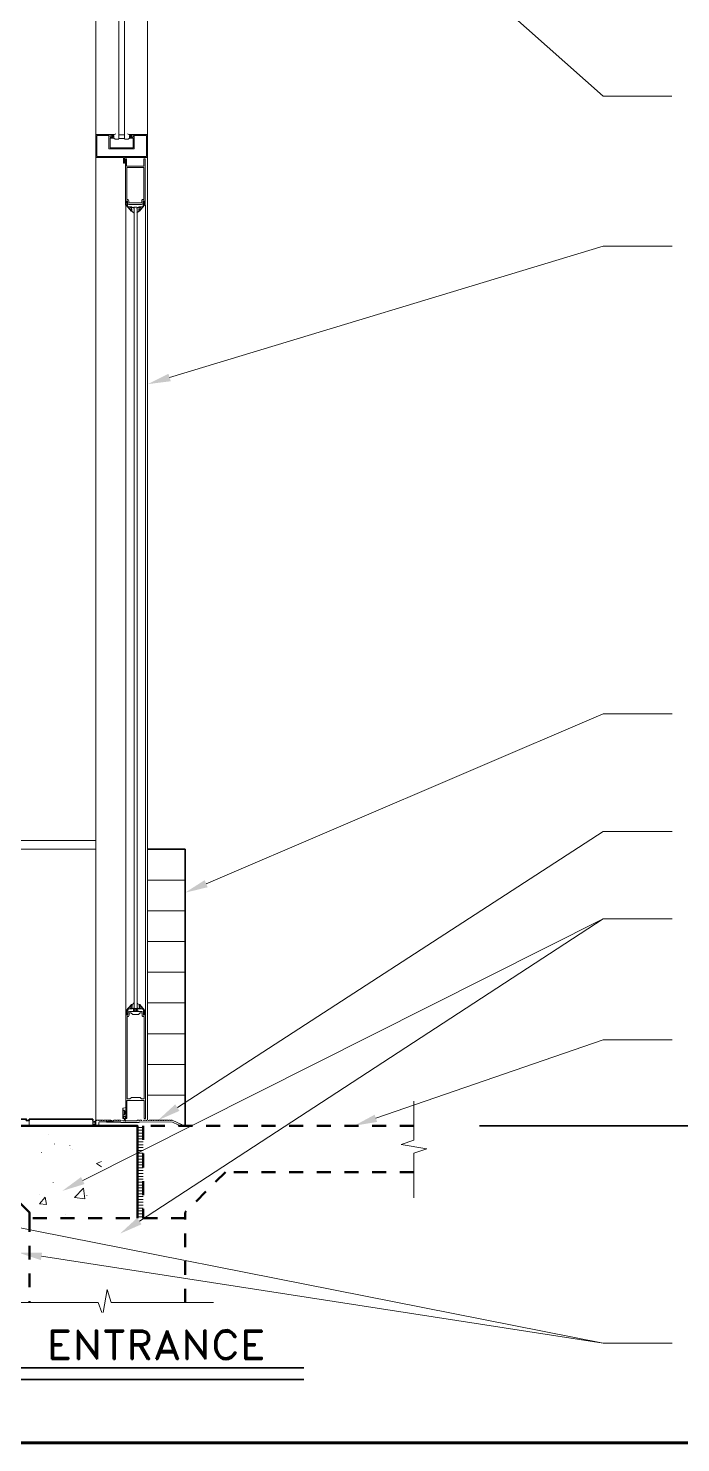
# Model space of a CAD drawing. Header units: inches. Extents: x 5 to 516, y -193 to 129.
# Drawn here: x 368.25 to 372.96, y -46.93 to -36.7 of the extents above; entities that cross this region are included whole.
import ezdxf

# ---------------------------------------------------------------- set-up
doc = ezdxf.new("R2010")
doc.units = ezdxf.units.IN
doc.header["$MEASUREMENT"] = 0
doc.linetypes.add('PDF_IMPORT', pattern=[1, 0.8, -0.2])
doc.layers.add('PDF5_Geometry', color=7, linetype='Continuous')
doc.layers.add('PDF5_Solid Fills', color=7, linetype='Continuous')

msp = doc.modelspace()

# ---------------------------------------------------------------- linework, layer by layer
at = {"layer": 'PDF5_Geometry', "lineweight": 15}
for points in [[(369.5032532, -34.6178984), (372.4010311, -37.1912321), (372.898809, -37.1912321)], [(368.7332528, -35.5723425), (368.7332528, -44.5967878)], [(369.1076967, -35.5723425), (369.1076967, -44.5934546)], [(368.7332528, -37.6356768), (368.7332528, -37.4690101)], [(368.8688085, -37.4690101), (368.7332529, -37.4690101)], [(368.8288079, -37.5723432), (368.8288079, -37.4767876), (368.7410301, -37.4767876)], [(369.0999192, -37.6278982), (368.7410303, -37.6278982), (368.7410303, -37.4767871)], [(368.8476967, -37.4767874), (368.8476967, -37.4812319), (368.8576967, -37.4812319), (368.8576967, -37.4890096), (368.8365856, -37.4890096)], [(368.8365865, -37.4690101), (368.8365865, -37.4890101)], [(368.8632532, -37.4767876), (368.8632532, -37.4945654), (368.8365865, -37.4945654)], [(368.8365865, -37.4945658), (368.8365865, -37.5645658)], [(368.8476971, -37.4767876), (368.8632527, -37.4767876)], [(368.8732528, -37.5023432), (368.8632528, -37.4945655)], [(368.8788081, -37.4634537), (368.8688081, -37.4690092)], [(368.8999195, -37.5023432), (368.8732528, -37.5023432)], [(368.94103, -37.4712323), (368.8999189, -37.4712323)], [(368.94103, -37.497899), (368.8999189, -37.497899)], [(368.9721412, -37.4690101), (369.1076967, -37.4690101), (369.1076967, -37.6356768), (368.94103, -37.6356768)], [(368.9410301, -37.5023432), (368.9676968, -37.5023432), (368.9776968, -37.4945655)], [(368.9621414, -37.4634537), (368.9721414, -37.4690092)], [(368.9776969, -37.4767876), (368.9932524, -37.4767876), (368.9932524, -37.481232), (368.9832524, -37.481232)], [(368.9776976, -37.476788), (368.9776976, -37.4945658), (369.0032531, -37.4945658), (369.0032531, -37.5645658)], [(369.0032531, -37.4890093), (368.9832531, -37.4890093), (368.9832531, -37.4812315)], [(369.0032531, -37.4690101), (369.0032531, -37.4890101)], [(369.0110304, -37.4767876), (369.0999193, -37.4767876), (369.0999193, -37.6278987)], [(369.0110306, -37.4767876), (369.0110306, -37.5723432)], [(369.0110306, -37.5723427), (368.8288084, -37.5723427)], [(369.0032531, -37.5645652), (368.8365865, -37.5645652)], [(368.7332526, -37.6356768), (368.9332526, -37.6356768), (368.9332526, -37.6767879), (368.9410304, -37.6767879), (368.9410304, -37.6356768), (368.9410304, -37.6767879), (368.9332526, -37.6767879), (368.9332526, -37.6356768)], [(368.9565865, -37.6978986), (368.9565865, -37.6456764), (368.9476976, -37.6456764), (368.9476976, -37.9790098), (368.9565865, -37.9790098), (368.9565865, -37.9745653)], [(369.0821411, -37.6978988), (368.9565855, -37.6978988)], [(369.0821418, -37.9745653), (369.0821418, -37.9790098), (369.0910307, -37.9790098), (369.0910307, -37.6456764), (369.0821418, -37.6456764), (369.0821418, -37.6978986)], [(368.9499197, -37.9801208), (368.9499197, -43.8034545)], [(368.9565861, -37.9745655), (368.9543639, -37.9745655)], [(368.954364, -37.9745655), (368.9554751, -37.9478988)], [(368.955475, -37.9478988), (368.9632528, -37.9478988)], [(368.9632525, -37.9478988), (368.9632525, -37.9634543)], [(368.9643636, -37.9690102), (368.9632525, -37.9634546)], [(368.9688078, -37.9723434), (368.9643634, -37.96901)], [(368.9688076, -37.9723433), (368.9732521, -37.9734544), (369.0643632, -37.9734544)], [(369.0010299, -37.9956758), (368.9932521, -37.9956758)], [(368.9932524, -38.0234535), (368.9999191, -38.0267869), (368.9932524, -38.0234535)], [(369.0054755, -38.0312323), (368.9999199, -38.0267879), (369.0088088, -38.0345656)], [(369.0010299, -37.9956758), (369.0054743, -37.9967869), (369.0010299, -37.9956758)], [(369.0054753, -37.996788), (369.0076975, -38.0001213), (369.0054753, -37.996788)], [(369.0076974, -38.0001211), (369.0088085, -38.0034545), (369.0076974, -38.0001211)], [(369.0299198, -37.9945658), (369.0088087, -37.9945658)], [(369.0110306, -37.9945658), (369.0110306, -43.7867885)], [(369.0299198, -38.0034543), (369.031031, -38.000121), (369.0299198, -38.0034543)], [(369.0299198, -38.0345653), (369.0388087, -38.0267875)], [(369.0310309, -38.0001211), (369.0332531, -37.9967878), (369.0310309, -38.0001211)], [(369.032142, -43.7245657), (369.032142, -43.7867879), (369.032142, -37.9945652)], [(369.0388084, -38.0267879), (369.045475, -38.0234545), (369.0388084, -38.0267879), (369.0332528, -38.0312323)], [(369.033253, -37.996788), (369.0365864, -37.9956768), (369.033253, -37.996788)], [(369.0365862, -37.9956758), (369.0454751, -37.9956758)], [(369.0699194, -37.9723434), (369.0643638, -37.9734545)], [(369.0754747, -37.9478982), (369.0754747, -37.9634537), (369.0732525, -37.9690093), (369.0699191, -37.9723426)], [(369.0754747, -37.9478988), (369.0832525, -37.9478988)], [(369.0843632, -37.9745655), (369.082141, -37.9745655)], [(369.0832533, -37.9478988), (369.0843644, -37.9745655)], [(369.0932529, -37.9790098), (369.0932529, -43.8023434)], [(369.2665859, -39.2256767), (372.4010305, -38.2756766), (372.9010306, -38.2756766)], [(369.531031, -42.8845656), (372.4010311, -41.6567877), (372.9010311, -41.6567877)], [(369.3232526, -44.5034546), (372.4010305, -42.5078988), (372.9010306, -42.5078988)], [(368.7332528, -42.5734541), (362.6176969, -42.5734541)], [(368.7332528, -42.6356766), (362.6176969, -42.6356766)], [(369.1076967, -42.8578989), (369.3788079, -42.8578989)], [(368.6399187, -45.0312324), (372.4010303, -43.13901), (372.9010303, -43.13901)], [(369.048808, -45.3234546), (372.4010305, -43.13901), (372.9010306, -43.13901)], [(369.1076967, -43.0801211), (369.3788079, -43.0801211)], [(369.1076967, -43.3023434), (369.3788079, -43.3023434)], [(369.1076967, -43.5245656), (369.3788079, -43.5245656)], [(368.9954745, -43.7578991), (369.0043634, -43.7534546), (369.0110301, -43.7445657)], [(369.0110306, -43.7867879), (369.0110306, -43.7245657)], [(369.032142, -43.7445657), (369.0376975, -43.7534546), (369.0476975, -43.757899)], [(369.1076967, -43.7467878), (369.3788079, -43.7467878)], [(369.078808, -43.8445656), (369.0832525, -43.8445656), (369.0832525, -44.4401212), (369.0632525, -44.4401212), (369.0532525, -44.4301212), (368.9910302, -44.4301212), (368.9799191, -44.4401212), (368.9599191, -44.4401212), (368.9599191, -43.8445656), (368.9643636, -43.8445656), (368.9699191, -43.8434545), (368.9732525, -43.8390101), (368.9743636, -43.8345656)], [(369.0421416, -43.8312325), (369.0010305, -43.8312325), (368.9876971, -43.8190103), (368.9743638, -43.8190103), (368.9743638, -43.8345659)], [(368.9954754, -43.7856769), (369.0032531, -43.7856769), (369.0088087, -43.7834546), (369.0110309, -43.7778991)], [(369.0365862, -43.7867879), (369.0054751, -43.807899), (369.0054751, -43.7867879), (369.0365862, -43.7867879), (369.0365862, -43.807899)], [(369.0065863, -43.7867879), (369.0365863, -43.807899)], [(369.032142, -43.7867879), (369.0110309, -43.7867879)], [(369.032142, -43.7778991), (369.0343642, -43.7834547), (369.0388086, -43.7856769)], [(369.0388084, -43.7856769), (369.0476973, -43.7856769)], [(369.0421416, -43.8312324), (369.055475, -43.8190102), (369.0688083, -43.8190102), (369.0688083, -43.8345657), (369.0699194, -43.8390102), (369.0743638, -43.8434546), (369.0788083, -43.8445657)], [(369.1076967, -43.9690101), (369.3788079, -43.9690101)], [(370.7588086, -44.5801212), (372.401031, -44.0134545), (372.901031, -44.0134545)], [(369.1076967, -44.1912323), (369.3788079, -44.1912323)], [(369.1076967, -44.4134546), (369.3788079, -44.4134546)], [(371.0321421, -45.1545658), (371.0321421, -44.8323436), (371.1265866, -44.8023436), (370.9421421, -44.7701213), (371.0321421, -44.7378991), (371.0321421, -44.456788)], [(368.9354747, -44.5812326), (368.928808, -44.5812326), (368.928808, -44.5545659), (368.9332525, -44.5545659), (368.9332525, -44.5578993), (368.938808, -44.5578993), (368.938808, -44.5545659), (368.9432525, -44.5490104), (368.9432525, -44.5301215), (368.938808, -44.5245659), (368.938808, -44.5212326), (368.9332525, -44.5212326), (368.9332525, -44.5245659), (368.928808, -44.5245659), (368.928808, -44.5112326), (368.9299192, -44.5101215), (368.9299192, -44.5078993), (368.9310303, -44.5067881), (368.9332525, -44.5067881), (368.9499192, -44.5012326), (368.9499192, -44.5812326), (368.9432525, -44.5812326), (368.9499192, -44.5978993), (368.9499192, -44.6012326), (368.9465858, -44.6012326), (368.9454747, -44.6001215), (368.9354747, -44.5812326), (368.9354747, -44.5790104), (368.9343636, -44.5790104), (368.9343636, -44.5678993), (368.9454747, -44.5678993), (368.9454747, -44.5790104), (368.9432525, -44.5790104), (368.9432525, -44.5812326)], [(368.252142, -44.595677), (368.252142, -44.635677)], [(368.7121414, -44.6367881), (368.7121414, -44.5967881), (368.7143636, -44.6012325), (368.7199192, -44.6045659), (368.7254747, -44.6045659), (368.7299192, -44.6012325), (368.7332525, -44.5967881)], [(368.7121414, -44.6056769), (368.7143636, -44.6101213), (368.7199192, -44.6134547), (368.7254747, -44.6123436), (368.7299192, -44.6101213), (368.7332525, -44.6056769)], [(368.7121414, -44.6167881), (368.7143636, -44.6223437), (368.7199192, -44.6245659), (368.7254747, -44.6245659), (368.7299192, -44.6212326), (368.7332525, -44.6167881)], [(368.7354749, -44.5934546), (368.7332527, -44.5945657), (368.7332527, -44.6356768)], [(368.7332528, -44.6356768), (368.7565861, -44.6356768)], [(368.736586, -44.5934546), (368.7376971, -44.5956768), (368.7399193, -44.5967879), (368.7410304, -44.5956768), (368.7421415, -44.5934546)], [(368.7532531, -44.5934546), (368.7543642, -44.5956768), (368.7554753, -44.5967879), (368.7576976, -44.5956768), (368.7588087, -44.5934546)], [(369.0465855, -44.6101214), (368.9154744, -44.6101214), (368.9154744, -44.6067881), (368.7588077, -44.6067881)], [(368.7710302, -44.5934546), (368.7721413, -44.5956768), (368.7743635, -44.5967879), (368.7765857, -44.5956768), (368.7765857, -44.5934546)], [(368.7876973, -44.5934546), (368.7888084, -44.5956768), (368.7910306, -44.5967879), (368.7932528, -44.5956768), (368.7932528, -44.5934546)], [(368.8176972, -44.5934546), (368.8065861, -44.5934546)], [(368.8076976, -44.5934546), (368.8088087, -44.5956768), (368.8110309, -44.5967879), (368.8121421, -44.5956768), (368.8132532, -44.5934546)], [(368.8243636, -44.5934546), (368.8254747, -44.5956768), (368.8276969, -44.5967879), (368.828808, -44.5956768), (368.8299192, -44.5934546)], [(368.8432528, -44.5934546), (368.8432528, -44.5956768), (368.8454751, -44.5967879), (368.8476973, -44.5956768), (368.8476973, -44.5934546)], [(368.8588089, -44.5934546), (368.85992, -44.5956768), (368.8621422, -44.5967879), (368.8643645, -44.5956768), (368.8643645, -44.5934546)], [(368.8643637, -44.5934546), (368.877697, -44.5934546), (368.8788081, -44.5956768), (368.8799192, -44.5967879), (368.8821415, -44.5956768), (368.8832526, -44.5934546)], [(368.883253, -44.5934546), (368.8943641, -44.5934546), (368.8954753, -44.5956768), (368.8965864, -44.5967879), (368.8988086, -44.5956768), (368.8999197, -44.5934546), (368.9121419, -44.5934546), (368.913253, -44.5956768), (368.9154753, -44.5967879), (368.9165864, -44.5956768), (368.9176975, -44.5934546)], [(369.0676975, -44.5934547), (369.0676975, -44.5956769), (369.0654753, -44.596788), (369.063253, -44.5956769), (369.0621419, -44.5934547), (369.0499197, -44.5934547), (369.0488086, -44.5956769), (369.0476975, -44.596788), (369.0454753, -44.5956769), (369.0443642, -44.5934547), (369.033253, -44.5934547), (369.033253, -44.5978991), (368.9288086, -44.5978991)], [(369.0354752, -44.646788), (369.0765863, -44.646788)], [(369.0354752, -44.6667881), (369.0765863, -44.6667881)], [(369.3310312, -44.6312325), (369.3288089, -44.6267881), (369.2876978, -44.6078992), (369.0465867, -44.6067881), (369.0465867, -44.6101214)], [(369.0788079, -44.5934546), (369.079919, -44.5956768), (369.0821412, -44.5967879), (369.0843634, -44.5956768), (369.0843634, -44.5934546), (369.0976968, -44.5934546), (369.0988079, -44.5956768), (369.099919, -44.5967879), (369.1021412, -44.5956768), (369.1032523, -44.5934546)], [(369.1143643, -44.5934546), (369.1154754, -44.5956768), (369.1165865, -44.5967879), (369.1188087, -44.5956768), (369.1199198, -44.5934546), (369.132142, -44.5934546), (369.1332531, -44.5956768), (369.1354754, -44.5967879), (369.1365865, -44.5956768), (369.1376976, -44.5934546)], [(369.1488084, -44.5934546), (369.1499195, -44.5956768), (369.1521418, -44.5967879), (369.1532529, -44.5956768), (369.154364, -44.5934546), (369.1676973, -44.5934546), (369.1676973, -44.5956768), (369.1699195, -44.5967879), (369.1721418, -44.5956768), (369.1721418, -44.5934546)], [(369.1832526, -44.5934546), (369.1843637, -44.5956768), (369.1865859, -44.5967879), (369.1888082, -44.5956768), (369.1888082, -44.5934546), (369.2021415, -44.5934546), (369.2032526, -44.5956768), (369.2043637, -44.5967879), (369.2065859, -44.5956768), (369.207697, -44.5934546)], [(369.2188078, -44.5934546), (369.219919, -44.5956768), (369.2210301, -44.5967879), (369.2232523, -44.5956768), (369.2243634, -44.5934546), (369.2365856, -44.5934546), (369.2376967, -44.5956768), (369.239919, -44.5967879), (369.2410301, -44.5956768), (369.2421412, -44.5934546)], [(369.2421414, -44.5934546), (369.2554747, -44.5934546), (369.2554747, -44.5956768), (369.2576969, -44.5967879), (369.2599191, -44.5956768), (369.2599191, -44.5934546), (369.2732525, -44.5934546)], [(369.2732523, -44.5934546), (369.2743635, -44.5956768), (369.2754746, -44.5967879), (369.2776968, -44.5956768), (369.2788079, -44.5934546)], [(369.2788085, -44.5934546), (369.2854752, -44.5934546), (369.353253, -44.6245657), (369.3554752, -44.627899)], [(369.3532525, -44.6245659), (369.3554747, -44.6278992), (369.3554747, -44.635677), (369.3310303, -44.635677), (369.3310303, -44.6312325), (369.328808, -44.6267881), (369.2876969, -44.6078992)], [(368.3899187, -44.697899), (368.3899187, -44.6967879)], [(368.4354747, -44.766788), (368.4354747, -44.7656768)], [(368.5454747, -44.7767881), (368.5454747, -44.775677)], [(369.0354752, -44.6878992), (369.0765863, -44.6878992)], [(369.0354752, -44.7090103), (369.0765863, -44.7090103)], [(369.0354752, -44.7301214), (369.0765863, -44.7301214)], [(369.0354752, -44.7501214), (369.0765863, -44.7501214)], [(369.0354752, -44.7712325), (369.0765863, -44.7712325)], [(368.3399196, -44.8290102), (368.3399196, -44.8278991)], [(368.5488079, -44.8012324), (368.5488079, -44.8001213)], [(368.5665861, -44.8090102), (368.5665861, -44.8078991)], [(369.0354752, -44.7923436), (369.0765863, -44.7923436)], [(369.0354752, -44.8134547), (369.0765863, -44.8134547)], [(369.0354752, -44.8334547), (369.0765863, -44.8334547)], [(369.0354752, -44.8545658), (369.0765863, -44.8545658)], [(369.0354752, -44.8756769), (369.0765863, -44.8756769)], [(368.7743634, -44.8934549), (368.7388078, -44.9067882), (368.7743634, -44.9312326)], [(369.0354752, -44.8967881), (369.0765863, -44.8967881)], [(369.0354752, -44.9167881), (369.0765863, -44.9167881)], [(369.0354752, -44.9378992), (369.0765863, -44.9378992)], [(369.0354752, -44.9590103), (369.0765863, -44.9590103)], [(369.0354752, -44.9801214), (369.0765863, -44.9801214)], [(366.5743634, -45.0545659), (372.4010308, -46.2056771), (372.9010309, -46.2056771)], [(368.4254751, -45.0434547), (368.4254751, -45.0423436)], [(368.5799189, -45.1523437), (368.6454745, -45.0845659)], [(368.6454752, -45.0845658), (368.6543641, -45.1634547), (368.5799196, -45.1523436)], [(368.6454752, -45.0890104), (368.6454752, -45.0878993)], [(369.0354752, -45.0001214), (369.0765863, -45.0001214)], [(369.0354752, -45.0212325), (369.0765863, -45.0212325)], [(369.0354752, -45.0423436), (369.0765863, -45.0423436)], [(369.0354752, -45.0634547), (369.0765863, -45.0634547)], [(369.0354752, -45.0834548), (369.0765863, -45.0834548)], [(368.3765857, -45.2034549), (368.3265857, -45.1990104), (368.3665857, -45.1512327)], [(368.3299189, -45.1301215), (368.3299189, -45.1290104)], [(368.3765859, -45.2034547), (368.3665859, -45.1512325)], [(368.6699198, -45.1401214), (368.6699198, -45.1390103)], [(369.0354752, -45.1045659), (369.0765863, -45.1045659)], [(369.0354752, -45.125677), (369.0765863, -45.125677)], [(369.0354752, -45.1467881), (369.0765863, -45.1467881)], [(369.0354752, -45.1667881), (369.0765863, -45.1667881)], [(369.0354752, -45.1878992), (369.0765863, -45.1878992)], [(368.5110306, -45.2734547), (368.5110306, -45.2723436)], [(369.0354752, -45.2090103), (369.0765863, -45.2090103)], [(369.0354752, -45.2301214), (369.0765863, -45.2301214)], [(369.0354752, -45.2501214), (369.0765863, -45.2501214)], [(369.0354752, -45.2712325), (369.0765863, -45.2712325)], [(369.0354752, -45.2923436), (369.0765863, -45.2923436)], [(368.3410307, -45.5778992), (372.4010311, -46.2056771), (372.9010311, -46.2056771)], [(369.5854754, -45.9123436), (368.8454754, -45.9123436), (368.8165865, -45.8178992), (368.7865865, -45.9845658)], [(368.7776977, -45.984566), (368.751031, -45.9123438), (368.001031, -45.9123438)]]:
    msp.add_lwpolyline(points, dxfattribs=at)
for points in [[(368.8999195, -37.4978983), (368.8999195, -35.5445647), (368.9410306, -35.5445647), (368.9410306, -37.4978983)], [(368.9576972, -37.7078984), (368.9576972, -37.9378984), (368.9621416, -37.9378984), (368.9665861, -37.9390095), (368.9710305, -37.9423428), (368.9721416, -37.9478984), (368.9721416, -37.9634539), (369.0665861, -37.9634539), (369.0665861, -37.9478984), (369.0676972, -37.9423428), (369.0710305, -37.9390095), (369.0765861, -37.9378984), (369.0810305, -37.9378984), (369.0810305, -37.7078984)], [(368.9521418, -37.9790098), (368.9888085, -38.0234542), (368.9932529, -38.0234542), (368.9932529, -38.0090098), (368.9899196, -38.0090098), (368.9899196, -38.0156764), (368.9876974, -38.0156764), (368.9765863, -38.001232), (368.9788085, -37.9967875), (368.9899196, -37.9967875), (368.9899196, -38.0023431), (368.9932529, -38.0023431), (368.9932529, -37.9923431), (368.9688085, -37.9923431), (368.9632529, -37.9856764), (368.9632529, -37.9490098), (368.9588085, -37.9490098), (368.9543641, -37.9723431), (368.9543641, -37.9734542), (368.9565863, -37.9734542), (368.9565863, -37.9790098)], [(369.0865865, -37.9790098), (369.0499198, -38.0234542), (369.0454754, -38.0234542), (369.0454754, -38.0090098), (369.0488087, -38.0090098), (369.0488087, -38.0156764), (369.0510309, -38.0156764), (369.062142, -38.001232), (369.0599198, -37.9967875), (369.0488087, -37.9967875), (369.0488087, -38.0023431), (369.0454754, -38.0023431), (369.0454754, -37.9923431), (369.0699198, -37.9923431), (369.0754754, -37.9856764), (369.0754754, -37.9490098), (369.0799198, -37.9490098), (369.0832531, -37.9723431), (369.0832531, -37.9734542), (369.082142, -37.9734542), (369.082142, -37.9790098)], [(368.954364, -43.8023434), (368.9910306, -43.757899), (368.9954751, -43.757899), (368.9954751, -43.7723434), (368.9921417, -43.7723434), (368.9921417, -43.7656767), (368.9899195, -43.7656767), (368.9788084, -43.7801212), (368.9810306, -43.7845656), (368.9921417, -43.7845656), (368.9921417, -43.7790101), (368.9954751, -43.7790101), (368.9954751, -43.7890101), (368.9710306, -43.7890101), (368.9654751, -43.7956767), (368.9654751, -43.8323434), (368.9610306, -43.8323434), (368.9565862, -43.8090101), (368.9565862, -43.807899), (368.9588084, -43.807899), (368.9588084, -43.8023434)], [(369.0888086, -43.8023434), (369.0521419, -43.757899), (369.0476975, -43.757899), (369.0476975, -43.7723434), (369.0510308, -43.7723434), (369.0510308, -43.7656767), (369.053253, -43.7656767), (369.0643642, -43.7801212), (369.0621419, -43.7845656), (369.0510308, -43.7845656), (369.0510308, -43.7790101), (369.0476975, -43.7790101), (369.0476975, -43.7890101), (369.0721419, -43.7890101), (369.0776975, -43.7956767), (369.0776975, -43.8323434), (369.0821419, -43.8323434), (369.0854753, -43.8090101), (369.0854753, -43.807899), (369.0843642, -43.807899), (369.0843642, -43.8023434)], [(369.0676972, -43.807899), (368.9765861, -43.807899), (368.9710305, -43.8101212), (368.9676972, -43.8134546), (368.965475, -43.8190101), (368.965475, -43.8345657), (368.9576972, -43.8345657), (368.9565861, -43.8067879), (368.9588083, -43.8067879), (368.9588083, -43.8034546), (368.9499194, -43.8034546), (368.9499194, -44.5812324), (368.9588083, -44.5812324), (368.9588083, -44.4512324), (369.0843639, -44.4512324), (369.0843639, -44.5812324), (369.0932528, -44.5812324), (369.0932528, -43.8034546), (369.0843639, -43.8034546), (369.0843639, -43.8067879), (369.0865861, -43.8067879), (369.085475, -43.8345657), (369.0776972, -43.8345657), (369.0776972, -43.8190101), (369.0765861, -43.8134546), (369.0721417, -43.8101212)], [(368.9288083, -44.5545659), (368.9288083, -44.5245659), (368.9332528, -44.5245659), (368.9332528, -44.5212325), (368.9376972, -44.5212325), (368.9376972, -44.5578992), (368.9332528, -44.5578992), (368.9332528, -44.5545659)], [(368.7565863, -44.6101212), (368.7565863, -44.6356768)]]:
    msp.add_lwpolyline(points, close=True, dxfattribs=at)
at = {"layer": 'PDF5_Geometry', "lineweight": 35}
for points in [[(369.1076967, -42.6356766), (369.3788079, -42.6356766), (369.3788079, -44.6356768)], [(368.252142, -44.585677), (368.252142, -44.595677), (368.2310309, -44.595677), (368.2310309, -44.585677), (367.7310309, -44.585677)], [(368.7121414, -44.5856769), (368.2521414, -44.5856769)], [(368.7121414, -44.5967881), (368.7121414, -44.585677)], [(371.5088087, -44.6356768), (375.8232534, -44.6356768), (375.4476978, -44.6356768)], [(363.8154747, -46.3845659), (370.2388082, -46.3845659)], [(363.8154747, -46.4678992), (370.2388082, -46.4678992)]]:
    msp.add_lwpolyline(points, dxfattribs=at)
at = {"layer": 'PDF5_Geometry', "lineweight": 50}
for points in [[(362.6176969, -44.6356768), (369.0354752, -44.6356768), (369.0354752, -45.3023435)], [(368.2532531, -45.3023435), (368.2532531, -45.2612324), (367.9610308, -44.9690102)], [(368.5354751, -46.1134549), (368.5354751, -46.1234549), (368.4254751, -46.1234549), (368.4254751, -46.3112327), (368.5354751, -46.3112327), (368.5354751, -46.3212327), (368.4165862, -46.3212327)], [(368.5354755, -46.1134548), (368.4165866, -46.1134548), (368.4165866, -46.3212326)], [(368.7432524, -46.3212326), (368.7432524, -46.1134548), (368.7332524, -46.1134548), (368.7332524, -46.2912326), (368.6043635, -46.1134548), (368.6043635, -46.3212326)], [(369.0010303, -46.2223437), (369.0710303, -46.2223437), (369.1010303, -46.2123437), (369.1110303, -46.2023437), (369.1199192, -46.1823437), (369.1199192, -46.1523437), (369.1110303, -46.1334548), (369.1010303, -46.1234548), (369.0710303, -46.1134548), (368.9910303, -46.1134548), (368.9910303, -46.3212326)], [(369.24992, -46.1134548), (369.1699199, -46.3212326)], [(369.24992, -46.113455), (369.3288088, -46.3212327), (369.3188088, -46.3212327), (369.24992, -46.143455), (369.1799199, -46.3212327), (369.1699199, -46.3212327)], [(369.5276978, -46.3212326), (369.5276978, -46.1134548), (369.5176978, -46.1134548), (369.5176978, -46.2912326), (369.3888089, -46.1134548), (369.3888089, -46.3212326)], [(369.9343637, -46.1134549), (369.9343637, -46.1234549), (369.8243637, -46.1234549), (369.8243637, -46.3112327), (369.9343637, -46.3112327), (369.9343637, -46.3212327), (369.8143637, -46.3212327)], [(369.9343641, -46.1134548), (369.8143641, -46.1134548), (369.8143641, -46.3212326)], [(368.4254751, -46.2123436), (368.4854751, -46.2123436), (368.4854751, -46.2223436), (368.4254751, -46.2223436)], [(368.7432531, -46.3212327), (368.6143642, -46.143455), (368.6143642, -46.3212327), (368.6043642, -46.3212327)], [(368.862141, -46.1234549), (368.862141, -46.3212327)], [(368.8721417, -46.1234549), (368.8721417, -46.3212327), (368.8621417, -46.3212327)], [(369.0010299, -46.2123438), (369.0710299, -46.2123438), (369.1010299, -46.2023438), (369.1110299, -46.1823438), (369.1110299, -46.1523438), (369.1010299, -46.1334549), (369.0710299, -46.1234549), (369.0010299, -46.1234549), (369.0010299, -46.3212327), (368.9910299, -46.3212327)], [(369.5276974, -46.3212327), (369.3976974, -46.143455), (369.3976974, -46.3212327), (369.3888085, -46.3212327)], [(369.6065857, -46.1623436), (369.5965857, -46.1923436), (369.5965857, -46.2423436)], [(369.6065857, -46.2423436), (369.6065857, -46.1923436), (369.6165857, -46.1623436), (369.6365857, -46.1334547), (369.6565857, -46.1234547), (369.6954746, -46.1234547), (369.7154746, -46.1334547), (369.7254746, -46.1434547), (369.7354746, -46.1623436), (369.7454746, -46.1623436), (369.7354746, -46.1434547), (369.7154746, -46.1234547)], [(369.8243637, -46.2123436), (369.8843637, -46.2123436), (369.8843637, -46.2223436), (369.8243637, -46.2223436)], [(369.0510301, -46.2223437), (369.1110301, -46.3212326), (369.119919, -46.3212326), (369.0610301, -46.2223437)], [(369.189919, -46.2723437), (369.3088079, -46.2723437)], [(369.1999197, -46.2623438), (369.2988086, -46.2623438)], [(369.7154746, -46.3112325), (369.7354746, -46.2912325), (369.7454746, -46.2723436), (369.7354746, -46.2723436), (369.7254746, -46.2912325), (369.7154746, -46.3012325)]]:
    msp.add_lwpolyline(points, dxfattribs=at)
at = {"layer": 'PDF5_Geometry', "linetype": 'PDF_IMPORT', "lineweight": 15, "ltscale": 0.012222}
msp.add_lwpolyline([(368.7876973, -44.5934546), (368.7354749, -44.5934546)], dxfattribs=at)
at = {"layer": 'PDF5_Geometry', "linetype": 'PDF_IMPORT', "lineweight": 15, "ltscale": 0.131111}
msp.add_lwpolyline([(368.9154744, -44.6101214), (368.7565862, -44.6078991), (368.9288076, -44.5934546), (368.9288076, -44.597899)], dxfattribs=at)
at = {"layer": 'PDF5_Geometry', "linetype": 'PDF_IMPORT', "lineweight": 15, "ltscale": 0.014444}
msp.add_lwpolyline([(368.8432528, -44.5934546), (368.7932532, -44.5934546)], dxfattribs=at)
at = {"layer": 'PDF5_Geometry', "linetype": 'PDF_IMPORT', "lineweight": 15, "ltscale": 0.013333}
msp.add_lwpolyline([(369.236586, -44.5934546), (369.0676968, -44.5934546)], dxfattribs=at)
at = {"layer": 'PDF5_Geometry', "linetype": 'PDF_IMPORT', "lineweight": 50, "ltscale": 0.083333}
for points in [[(369.0765857, -44.6356768), (369.0765857, -45.3023435)], [(371.0321421, -44.6356768), (369.0765858, -44.6356768)]]:
    msp.add_lwpolyline(points, dxfattribs=at)
at = {"layer": 'PDF5_Geometry', "linetype": 'PDF_IMPORT', "lineweight": 50, "ltscale": 0.083281}
msp.add_lwpolyline([(369.6710309, -44.9690102), (369.3788086, -45.2612325), (369.3788086, -45.3023436)], dxfattribs=at)
at = {"layer": 'PDF5_Geometry', "linetype": 'PDF_IMPORT', "lineweight": 50, "ltscale": 0.096667}
for points in [[(371.0321421, -44.9690102), (369.6710304, -44.9690102)], [(369.3788079, -45.3023435), (368.2532531, -45.3023435), (368.2532531, -45.9123436)], [(369.3788081, -45.9123436), (369.3788081, -45.3023435)]]:
    msp.add_lwpolyline(points, dxfattribs=at)
at = {"layer": 'PDF5_Geometry', "lineweight": 50}
msp.add_lwpolyline([(368.9321422, -46.1234548), (368.8032533, -46.1234548), (368.8032533, -46.1134548), (368.9321422, -46.1134548)], close=True, dxfattribs=at)
at = {"layer": 'PDF5_Geometry', "lineweight": 60}
msp.add_lwpolyline([(334.0676933, -46.9256771), (379.0676969, -46.9256771)], dxfattribs=at)
at = {"layer": 'PDF5_Geometry', "lineweight": 50}
for points in [[(369.7154746, -46.1234547), (369.6734376, -46.0937881), (369.623382, -46.1183622), (369.6065857, -46.1623436)], [(369.5965857, -46.2423436), (369.6070672, -46.2996955), (369.6576783, -46.3487696), (369.7154746, -46.3112325)], [(369.6065857, -46.2423436), (369.6177894, -46.3002325), (369.6604931, -46.3352696), (369.7154746, -46.3012325)]]:
    msp.add_open_spline(points, degree=3, dxfattribs=at)
at = {"layer": 'PDF5_Solid Fills', "lineweight": 50, "transparency": 33554559}
for points in [[(369.2754756, -39.2523434), (369.1076978, -39.2734545), (369.2588089, -39.19901)], [(369.5421416, -42.9101212), (369.3776972, -42.9501213), (369.5210305, -42.8590101)], [(369.3388086, -44.5267881), (369.1832531, -44.5945659), (369.3076975, -44.4801214)], [(370.7676971, -44.606788), (370.6010304, -44.6345657), (370.7499194, -44.5545657)], [(368.6521416, -45.055677), (368.4910305, -45.105677), (368.626586, -45.005677)], [(369.064364, -45.3467881), (368.9088085, -45.4145659), (369.0332529, -45.3001215)], [(368.3365864, -45.605677), (368.1765864, -45.5523436), (368.3454753, -45.5512325)]]:
    msp.add_solid(points, dxfattribs=at)

doc.saveas('drawing.dxf')
